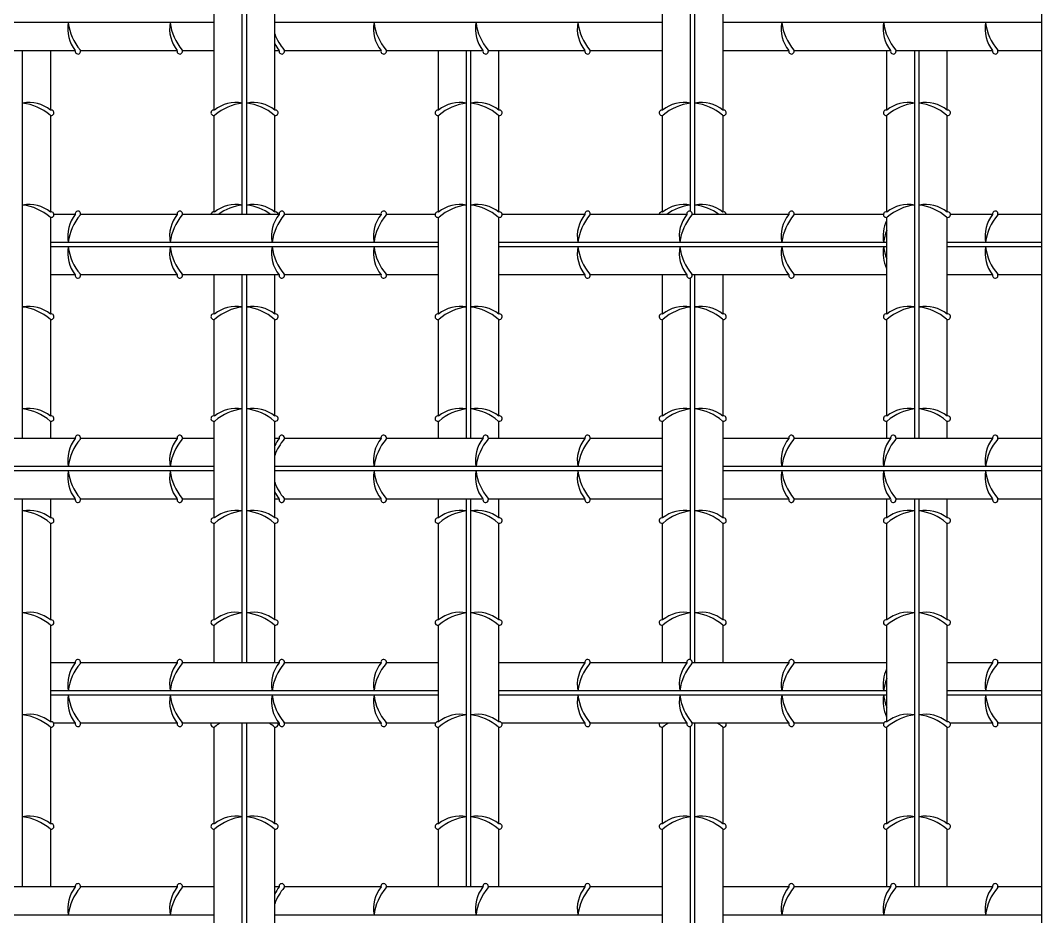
# Model space of a CAD drawing. Header units: millimetres. Extents: x -4774.1 to -4752.9, y -4666.5 to -4651.
# Drawn here: x -4760.564 to -4759.288, y -4661.157 to -4660.038 of the extents above; entities that cross this region are included whole.
import ezdxf

# ---------------------------------------------------------------- set-up
doc = ezdxf.new("R2010")
doc.units = ezdxf.units.MM
doc.header["$LTSCALE"] = 10
doc.layers.add('Termotécnica', color=7, linetype='Continuous')

msp = doc.modelspace()

# ---------------------------------------------------------------- linework, layer by layer
at = {"layer": 'Termotécnica', "color": 1}
for p, q in [((-4759.2878, -4657.6237), (-4759.2878, -4662.4012)), ((-4760.2863, -4660.2801), (-4760.2863, -4659.7957)), ((-4760.2808, -4660.2801), (-4760.2808, -4659.7957)), ((-4759.7263, -4660.2763), (-4759.7263, -4659.7995)), ((-4759.7208, -4660.2801), (-4759.7208, -4659.7957)), ((-4760.3213, -4660.1499), (-4760.3213, -4660.0292)), ((-4760.2457, -4660.1499), (-4760.2457, -4660.0292)), ((-4759.7613, -4660.1499), (-4759.7613, -4660.0292)), ((-4759.6857, -4660.1499), (-4759.6857, -4660.0292)), ((-4760.3213, -4660.0406), (-4760.8057, -4660.0406)), ((-4759.7613, -4660.0406), (-4760.2457, -4660.0406)), ((-4759.2878, -4660.0406), (-4759.6857, -4660.0406)), ((-4760.495, -4660.0757), (-4760.6157, -4660.0757)), ((-4760.5608, -4660.5601), (-4760.5608, -4660.0757)), ((-4760.5257, -4660.1499), (-4760.5257, -4660.0757)), ((-4760.3677, -4660.0757), (-4760.4884, -4660.0757)), ((-4760.3213, -4660.0757), (-4760.3611, -4660.0757)), ((-4760.2403, -4660.0757), (-4760.2457, -4660.0757)), ((-4760.113, -4660.0757), (-4760.2337, -4660.0757)), ((-4759.9856, -4660.0757), (-4760.1064, -4660.0757)), ((-4760.0413, -4660.1499), (-4760.0413, -4660.0757)), ((-4760.0063, -4660.5601), (-4760.0063, -4660.0757)), ((-4760.0008, -4660.5601), (-4760.0008, -4660.0757)), ((-4759.8583, -4660.0757), (-4759.979, -4660.0757)), ((-4759.9657, -4660.1499), (-4759.9657, -4660.0757)), ((-4759.7613, -4660.0757), (-4759.8517, -4660.0757)), ((-4759.6036, -4660.0757), (-4759.6857, -4660.0757)), ((-4759.4763, -4660.0757), (-4759.597, -4660.0757)), ((-4759.4813, -4660.1499), (-4759.4813, -4660.0757)), ((-4759.3489, -4660.0757), (-4759.4697, -4660.0757)), ((-4759.4463, -4660.5601), (-4759.4463, -4660.0757)), ((-4759.4408, -4660.5601), (-4759.4408, -4660.0757)), ((-4759.4057, -4660.1499), (-4759.4057, -4660.0757)), ((-4759.2878, -4660.0757), (-4759.3423, -4660.0757)), ((-4760.5257, -4660.2772), (-4760.5257, -4660.1565)), ((-4760.3213, -4660.2772), (-4760.3213, -4660.1565)), ((-4760.2457, -4660.2772), (-4760.2457, -4660.1565)), ((-4760.0413, -4660.2772), (-4760.0413, -4660.1565)), ((-4759.9657, -4660.2772), (-4759.9657, -4660.1565)), ((-4759.7613, -4660.2772), (-4759.7613, -4660.1565)), ((-4759.6857, -4660.2772), (-4759.6857, -4660.1565)), ((-4759.4813, -4660.2772), (-4759.4813, -4660.1565)), ((-4759.4057, -4660.2772), (-4759.4057, -4660.1565)), ((-4760.5257, -4660.4046), (-4760.5257, -4660.2838)), ((-4760.495, -4660.2801), (-4760.5216, -4660.2801)), ((-4760.3677, -4660.2801), (-4760.4884, -4660.2801)), ((-4760.2403, -4660.2801), (-4760.3611, -4660.2801)), ((-4760.113, -4660.2801), (-4760.2337, -4660.2801)), ((-4760.0454, -4660.2801), (-4760.1064, -4660.2801)), ((-4760.0413, -4660.4046), (-4760.0413, -4660.2838)), ((-4759.9657, -4660.4046), (-4759.9657, -4660.2838)), ((-4759.8583, -4660.2801), (-4759.9616, -4660.2801)), ((-4759.731, -4660.2801), (-4759.8517, -4660.2801)), ((-4759.6036, -4660.2801), (-4759.7244, -4660.2801)), ((-4759.4854, -4660.2801), (-4759.597, -4660.2801)), ((-4759.4813, -4660.4046), (-4759.4813, -4660.2838)), ((-4759.4057, -4660.4046), (-4759.4057, -4660.2838)), ((-4759.3489, -4660.2801), (-4759.4016, -4660.2801)), ((-4759.2878, -4660.2801), (-4759.3423, -4660.2801)), ((-4760.0413, -4660.3152), (-4760.5257, -4660.3152)), ((-4759.4813, -4660.3152), (-4759.9657, -4660.3152)), ((-4759.2878, -4660.3152), (-4759.4057, -4660.3152)), ((-4760.0413, -4660.3206), (-4760.5257, -4660.3206)), ((-4759.4813, -4660.3206), (-4759.9657, -4660.3206)), ((-4759.2878, -4660.3206), (-4759.4057, -4660.3206)), ((-4760.495, -4660.3557), (-4760.5257, -4660.3557)), ((-4760.3677, -4660.3557), (-4760.4884, -4660.3557)), ((-4760.2403, -4660.3557), (-4760.3611, -4660.3557)), ((-4760.3213, -4660.4046), (-4760.3213, -4660.3557)), ((-4760.2863, -4660.8401), (-4760.2863, -4660.3557)), ((-4760.2808, -4660.8401), (-4760.2808, -4660.3557)), ((-4760.2457, -4660.4046), (-4760.2457, -4660.3557)), ((-4760.113, -4660.3557), (-4760.2337, -4660.3557)), ((-4760.0413, -4660.3557), (-4760.1064, -4660.3557)), ((-4759.8583, -4660.3557), (-4759.9657, -4660.3557)), ((-4759.731, -4660.3557), (-4759.8517, -4660.3557)), ((-4759.7613, -4660.4046), (-4759.7613, -4660.3557)), ((-4759.7263, -4660.8363), (-4759.7263, -4660.3595)), ((-4759.6036, -4660.3557), (-4759.7244, -4660.3557)), ((-4759.7208, -4660.8401), (-4759.7208, -4660.3557)), ((-4759.6857, -4660.4046), (-4759.6857, -4660.3557)), ((-4759.4813, -4660.3557), (-4759.597, -4660.3557)), ((-4759.3489, -4660.3557), (-4759.4057, -4660.3557)), ((-4759.2878, -4660.3557), (-4759.3423, -4660.3557)), ((-4760.5257, -4660.5319), (-4760.5257, -4660.4112)), ((-4760.3213, -4660.5319), (-4760.3213, -4660.4112)), ((-4760.2457, -4660.5319), (-4760.2457, -4660.4112)), ((-4760.0413, -4660.5319), (-4760.0413, -4660.4112)), ((-4759.9657, -4660.5319), (-4759.9657, -4660.4112)), ((-4759.7613, -4660.5319), (-4759.7613, -4660.4112)), ((-4759.6857, -4660.5319), (-4759.6857, -4660.4112)), ((-4759.4813, -4660.5319), (-4759.4813, -4660.4112)), ((-4759.4057, -4660.5319), (-4759.4057, -4660.4112)), ((-4760.5257, -4660.5601), (-4760.5257, -4660.5385)), ((-4760.3213, -4660.6593), (-4760.3213, -4660.5385)), ((-4760.2457, -4660.6593), (-4760.2457, -4660.5385)), ((-4760.0413, -4660.5601), (-4760.0413, -4660.5385)), ((-4759.9657, -4660.5601), (-4759.9657, -4660.5385)), ((-4759.7613, -4660.6593), (-4759.7613, -4660.5385)), ((-4759.6857, -4660.6593), (-4759.6857, -4660.5385)), ((-4759.4813, -4660.5601), (-4759.4813, -4660.5385)), ((-4759.4057, -4660.5601), (-4759.4057, -4660.5385)), ((-4760.495, -4660.5601), (-4760.6157, -4660.5601)), ((-4760.3677, -4660.5601), (-4760.4884, -4660.5601)), ((-4760.3213, -4660.5601), (-4760.3611, -4660.5601)), ((-4760.2403, -4660.5601), (-4760.2457, -4660.5601)), ((-4760.113, -4660.5601), (-4760.2337, -4660.5601)), ((-4759.9856, -4660.5601), (-4760.1064, -4660.5601)), ((-4759.8583, -4660.5601), (-4759.979, -4660.5601)), ((-4759.7613, -4660.5601), (-4759.8517, -4660.5601)), ((-4759.6036, -4660.5601), (-4759.6857, -4660.5601)), ((-4759.4763, -4660.5601), (-4759.597, -4660.5601)), ((-4759.3489, -4660.5601), (-4759.4697, -4660.5601)), ((-4759.2878, -4660.5601), (-4759.3423, -4660.5601)), ((-4760.3213, -4660.5952), (-4760.8057, -4660.5952)), ((-4759.7613, -4660.5952), (-4760.2457, -4660.5952)), ((-4759.2878, -4660.5952), (-4759.6857, -4660.5952)), ((-4760.3213, -4660.6006), (-4760.8057, -4660.6006)), ((-4759.7613, -4660.6006), (-4760.2457, -4660.6006)), ((-4759.2878, -4660.6006), (-4759.6857, -4660.6006)), ((-4760.495, -4660.6357), (-4760.6157, -4660.6357)), ((-4760.5608, -4661.1201), (-4760.5608, -4660.6357)), ((-4760.5257, -4660.6593), (-4760.5257, -4660.6357)), ((-4760.3677, -4660.6357), (-4760.4884, -4660.6357)), ((-4760.3213, -4660.6357), (-4760.3611, -4660.6357)), ((-4760.2403, -4660.6357), (-4760.2457, -4660.6357)), ((-4760.113, -4660.6357), (-4760.2337, -4660.6357)), ((-4759.9856, -4660.6357), (-4760.1064, -4660.6357)), ((-4760.0413, -4660.6593), (-4760.0413, -4660.6357)), ((-4760.0063, -4661.1201), (-4760.0063, -4660.6357)), ((-4760.0008, -4661.1201), (-4760.0008, -4660.6357)), ((-4759.8583, -4660.6357), (-4759.979, -4660.6357)), ((-4759.9657, -4660.6593), (-4759.9657, -4660.6357)), ((-4759.7613, -4660.6357), (-4759.8517, -4660.6357)), ((-4759.6036, -4660.6357), (-4759.6857, -4660.6357)), ((-4759.4763, -4660.6357), (-4759.597, -4660.6357)), ((-4759.4813, -4660.6593), (-4759.4813, -4660.6357)), ((-4759.3489, -4660.6357), (-4759.4697, -4660.6357)), ((-4759.4463, -4661.1201), (-4759.4463, -4660.6357)), ((-4759.4408, -4661.1201), (-4759.4408, -4660.6357)), ((-4759.4057, -4660.6593), (-4759.4057, -4660.6357)), ((-4759.2878, -4660.6357), (-4759.3423, -4660.6357)), ((-4760.5257, -4660.7866), (-4760.5257, -4660.6659)), ((-4760.3213, -4660.7866), (-4760.3213, -4660.6659)), ((-4760.2457, -4660.7866), (-4760.2457, -4660.6659)), ((-4760.0413, -4660.7866), (-4760.0413, -4660.6659)), ((-4759.9657, -4660.7866), (-4759.9657, -4660.6659)), ((-4759.7613, -4660.7866), (-4759.7613, -4660.6659)), ((-4759.6857, -4660.7866), (-4759.6857, -4660.6659)), ((-4759.4813, -4660.7866), (-4759.4813, -4660.6659)), ((-4759.4057, -4660.7866), (-4759.4057, -4660.6659)), ((-4760.5257, -4660.9139), (-4760.5257, -4660.7932)), ((-4760.3213, -4660.8401), (-4760.3213, -4660.7932)), ((-4760.2457, -4660.8401), (-4760.2457, -4660.7932)), ((-4760.0413, -4660.9139), (-4760.0413, -4660.7932)), ((-4759.9657, -4660.9139), (-4759.9657, -4660.7932)), ((-4759.7613, -4660.8401), (-4759.7613, -4660.7932)), ((-4759.6857, -4660.8401), (-4759.6857, -4660.7932)), ((-4759.4813, -4660.9139), (-4759.4813, -4660.7932)), ((-4759.4057, -4660.9139), (-4759.4057, -4660.7932)), ((-4760.495, -4660.8401), (-4760.5257, -4660.8401)), ((-4760.3677, -4660.8401), (-4760.4884, -4660.8401)), ((-4760.2403, -4660.8401), (-4760.3611, -4660.8401)), ((-4760.113, -4660.8401), (-4760.2337, -4660.8401)), ((-4760.0413, -4660.8401), (-4760.1064, -4660.8401)), ((-4759.8583, -4660.8401), (-4759.9657, -4660.8401)), ((-4759.731, -4660.8401), (-4759.8517, -4660.8401)), ((-4759.6036, -4660.8401), (-4759.7244, -4660.8401)), ((-4759.4813, -4660.8401), (-4759.597, -4660.8401)), ((-4759.3489, -4660.8401), (-4759.4057, -4660.8401)), ((-4759.2878, -4660.8401), (-4759.3423, -4660.8401)), ((-4760.0413, -4660.8752), (-4760.5257, -4660.8752)), ((-4759.4813, -4660.8752), (-4759.9657, -4660.8752)), ((-4759.2878, -4660.8752), (-4759.4057, -4660.8752)), ((-4760.0413, -4660.8806), (-4760.5257, -4660.8806)), ((-4759.4813, -4660.8806), (-4759.9657, -4660.8806)), ((-4759.2878, -4660.8806), (-4759.4057, -4660.8806)), ((-4760.495, -4660.9157), (-4760.522, -4660.9157)), ((-4760.3677, -4660.9157), (-4760.4884, -4660.9157)), ((-4760.2403, -4660.9157), (-4760.3611, -4660.9157)), ((-4760.2863, -4661.4001), (-4760.2863, -4660.9157)), ((-4760.2808, -4661.4001), (-4760.2808, -4660.9157)), ((-4760.113, -4660.9157), (-4760.2337, -4660.9157)), ((-4760.0451, -4660.9157), (-4760.1064, -4660.9157)), ((-4759.8583, -4660.9157), (-4759.962, -4660.9157)), ((-4759.731, -4660.9157), (-4759.8517, -4660.9157)), ((-4759.6036, -4660.9157), (-4759.7244, -4660.9157)), ((-4759.7208, -4661.4001), (-4759.7208, -4660.9157)), ((-4759.4851, -4660.9157), (-4759.597, -4660.9157)), ((-4759.3489, -4660.9157), (-4759.402, -4660.9157)), ((-4759.2878, -4660.9157), (-4759.3423, -4660.9157)), ((-4760.5257, -4661.0413), (-4760.5257, -4660.9205)), ((-4760.3213, -4661.0413), (-4760.3213, -4660.9205)), ((-4760.2457, -4661.0413), (-4760.2457, -4660.9205)), ((-4760.0413, -4661.0413), (-4760.0413, -4660.9205)), ((-4759.9657, -4661.0413), (-4759.9657, -4660.9205)), ((-4759.7613, -4661.0413), (-4759.7613, -4660.9205)), ((-4759.7263, -4661.3963), (-4759.7263, -4660.9195)), ((-4759.6857, -4661.0413), (-4759.6857, -4660.9205)), ((-4759.4813, -4661.0413), (-4759.4813, -4660.9205)), ((-4759.4057, -4661.0413), (-4759.4057, -4660.9205)), ((-4760.5257, -4661.1201), (-4760.5257, -4661.0479)), ((-4760.3213, -4661.1686), (-4760.3213, -4661.0479)), ((-4760.2457, -4661.1686), (-4760.2457, -4661.0479)), ((-4760.0413, -4661.1201), (-4760.0413, -4661.0479)), ((-4759.9657, -4661.1201), (-4759.9657, -4661.0479)), ((-4759.7613, -4661.1686), (-4759.7613, -4661.0479)), ((-4759.6857, -4661.1686), (-4759.6857, -4661.0479)), ((-4759.4813, -4661.1201), (-4759.4813, -4661.0479)), ((-4759.4057, -4661.1201), (-4759.4057, -4661.0479)), ((-4760.495, -4661.1201), (-4760.6157, -4661.1201)), ((-4760.3677, -4661.1201), (-4760.4884, -4661.1201)), ((-4760.3213, -4661.1201), (-4760.3611, -4661.1201)), ((-4760.2403, -4661.1201), (-4760.2457, -4661.1201)), ((-4760.113, -4661.1201), (-4760.2337, -4661.1201)), ((-4759.9856, -4661.1201), (-4760.1064, -4661.1201)), ((-4759.8583, -4661.1201), (-4759.979, -4661.1201)), ((-4759.7613, -4661.1201), (-4759.8517, -4661.1201)), ((-4759.6036, -4661.1201), (-4759.6857, -4661.1201)), ((-4759.4763, -4661.1201), (-4759.597, -4661.1201)), ((-4759.3489, -4661.1201), (-4759.4697, -4661.1201)), ((-4759.2878, -4661.1201), (-4759.3423, -4661.1201)), ((-4760.3213, -4661.1552), (-4760.8057, -4661.1552)), ((-4759.7613, -4661.1552), (-4760.2457, -4661.1552)), ((-4759.2878, -4661.1552), (-4759.6857, -4661.1552))]:
    msp.add_line(p, q, dxfattribs=at)
for centre, radius, start, end in [((-4760.461, -4660.0485), 0.0435, 169.5708, 218.5566), ((-4760.4397, -4660.0329), 0.0645, 186.8684, 220.623), ((-4760.3336, -4660.0485), 0.0435, 169.5708, 218.5566), ((-4760.3124, -4660.0329), 0.0645, 186.8684, 220.623), ((-4760.0789, -4660.0485), 0.0435, 169.5708, 218.5566), ((-4760.0577, -4660.0329), 0.0645, 186.8684, 220.623), ((-4759.9516, -4660.0485), 0.0435, 169.5708, 218.5566), ((-4759.9303, -4660.0329), 0.0645, 186.8684, 220.623), ((-4759.8243, -4660.0485), 0.0435, 169.5708, 218.5566), ((-4759.803, -4660.0329), 0.0645, 186.8684, 220.623), ((-4759.5696, -4660.0485), 0.0435, 169.5708, 218.5566), ((-4759.5483, -4660.0329), 0.0645, 186.8684, 220.623), ((-4759.4423, -4660.0485), 0.0435, 169.5708, 218.5566), ((-4759.421, -4660.0329), 0.0645, 186.8684, 220.623), ((-4759.3149, -4660.0485), 0.0435, 169.5708, 218.5566), ((-4759.2936, -4660.0329), 0.0645, 186.8684, 220.623), ((-4760.185, -4660.0329), 0.0645, 199.746, 220.623), ((-4760.2063, -4660.0485), 0.0435, 204.9165, 218.5566), ((-4760.4917, -4660.0765), 0.00339, 166.0461, 26.6257), ((-4760.3644, -4660.0765), 0.00339, 166.0461, 26.6257), ((-4760.237, -4660.0765), 0.00339, 166.0461, 26.6257), ((-4760.1097, -4660.0765), 0.00339, 166.0461, 26.6257), ((-4759.9823, -4660.0765), 0.00339, 166.0461, 26.6257), ((-4759.855, -4660.0765), 0.00339, 166.0461, 26.6257), ((-4759.6003, -4660.0765), 0.00339, 166.0461, 26.6257), ((-4759.473, -4660.0765), 0.00339, 166.0461, 26.6257), ((-4759.3456, -4660.0765), 0.00339, 166.0461, 26.6257), ((-4760.5529, -4660.1839), 0.0435, 51.4434, 100.4292), ((-4760.5685, -4660.2052), 0.0645, 49.377, 83.1316), ((-4760.525, -4660.1532), 0.00339, 243.3743, 103.9539), ((-4760.3221, -4660.1532), 0.00339, 76.0461, 296.6257), ((-4760.2941, -4660.1839), 0.0435, 79.5708, 128.5566), ((-4760.2785, -4660.2052), 0.0645, 96.8684, 130.623), ((-4760.2729, -4660.1839), 0.0435, 51.4434, 100.4292), ((-4760.2885, -4660.2052), 0.0645, 49.377, 83.1316), ((-4760.245, -4660.1532), 0.00339, 243.3743, 103.9539), ((-4760.0421, -4660.1532), 0.00339, 76.0461, 296.6257), ((-4760.0141, -4660.1839), 0.0435, 79.5708, 128.5566), ((-4759.9985, -4660.2052), 0.0645, 96.8684, 130.623), ((-4759.9929, -4660.1839), 0.0435, 51.4434, 100.4292), ((-4760.0085, -4660.2052), 0.0645, 49.377, 83.1316), ((-4759.965, -4660.1532), 0.00339, 243.3743, 103.9539), ((-4759.7621, -4660.1532), 0.00339, 76.0461, 296.6257), ((-4759.7341, -4660.1839), 0.0435, 79.5708, 128.5566), ((-4759.7185, -4660.2052), 0.0645, 96.8684, 130.623), ((-4759.7129, -4660.1839), 0.0435, 51.4434, 100.4292), ((-4759.7285, -4660.2052), 0.0645, 49.377, 83.1316), ((-4759.685, -4660.1532), 0.00339, 243.3743, 103.9539), ((-4759.4821, -4660.1532), 0.00339, 76.0461, 296.6257), ((-4759.4541, -4660.1839), 0.0435, 79.5708, 128.5566), ((-4759.4385, -4660.2052), 0.0645, 96.8684, 130.623), ((-4759.4329, -4660.1839), 0.0435, 51.4434, 100.4292), ((-4759.4485, -4660.2052), 0.0645, 49.377, 83.1316), ((-4759.405, -4660.1532), 0.00339, 243.3743, 103.9539), ((-4760.5529, -4660.3113), 0.0435, 51.4434, 100.4292), ((-4760.5685, -4660.3325), 0.0645, 49.377, 83.1316), ((-4760.525, -4660.2805), 0.00339, 243.3743, 103.9539), ((-4760.4917, -4660.2794), 0.00339, 333.3743, 193.9539), ((-4760.3644, -4660.2794), 0.00339, 333.3743, 193.9539), ((-4760.3221, -4660.2805), 0.00339, 76.0461, 172.9523), ((-4760.2941, -4660.3113), 0.0435, 79.5708, 128.5566), ((-4760.2785, -4660.3325), 0.0645, 96.8684, 125.6671), ((-4760.2729, -4660.3113), 0.0435, 51.4434, 100.4292), ((-4760.2885, -4660.3325), 0.0645, 54.3329, 83.1316), ((-4760.245, -4660.2805), 0.00339, 7.0477, 103.9539), ((-4760.237, -4660.2794), 0.00339, 333.3743, 193.9539), ((-4760.1097, -4660.2794), 0.00339, 333.3743, 193.9539), ((-4760.0421, -4660.2805), 0.00339, 76.0461, 296.6257), ((-4760.0141, -4660.3113), 0.0435, 79.5708, 128.5566), ((-4759.9985, -4660.3325), 0.0645, 96.8684, 130.623), ((-4759.9929, -4660.3113), 0.0435, 51.4434, 100.4292), ((-4760.0085, -4660.3325), 0.0645, 49.377, 83.1316), ((-4759.965, -4660.2805), 0.00339, 243.3743, 103.9539), ((-4759.855, -4660.2794), 0.00339, 333.3743, 193.9539), ((-4759.7621, -4660.2805), 0.00339, 76.0461, 172.9523), ((-4759.7341, -4660.3113), 0.0435, 79.5708, 128.5566), ((-4759.7185, -4660.3325), 0.0645, 96.8684, 125.6671), ((-4759.7277, -4660.2794), 0.00339, 333.3743, 193.9539), ((-4759.7129, -4660.3113), 0.0435, 51.4434, 100.4292), ((-4759.7285, -4660.3325), 0.0645, 54.3329, 83.1316), ((-4759.685, -4660.2805), 0.00339, 7.0477, 103.9539), ((-4759.6003, -4660.2794), 0.00339, 333.3743, 193.9539), ((-4759.4821, -4660.2805), 0.00339, 76.0461, 296.6257), ((-4759.4541, -4660.3113), 0.0435, 79.5708, 128.5566), ((-4759.4385, -4660.3325), 0.0645, 96.8684, 130.623), ((-4759.4329, -4660.3113), 0.0435, 51.4434, 100.4292), ((-4759.4485, -4660.3325), 0.0645, 49.377, 83.1316), ((-4759.405, -4660.2805), 0.00339, 243.3743, 103.9539), ((-4759.3456, -4660.2794), 0.00339, 333.3743, 193.9539), ((-4760.461, -4660.3073), 0.0435, 141.4434, 190.4292), ((-4760.4397, -4660.3229), 0.0645, 139.377, 173.1316), ((-4760.3336, -4660.3073), 0.0435, 141.4434, 190.4292), ((-4760.3124, -4660.3229), 0.0645, 139.377, 173.1316), ((-4760.2063, -4660.3073), 0.0435, 141.4434, 190.4292), ((-4760.185, -4660.3229), 0.0645, 139.377, 173.1316), ((-4760.0789, -4660.3073), 0.0435, 141.4434, 190.4292), ((-4760.0577, -4660.3229), 0.0645, 139.377, 173.1316), ((-4759.8243, -4660.3073), 0.0435, 141.4434, 190.4292), ((-4759.803, -4660.3229), 0.0645, 139.377, 173.1316), ((-4759.6969, -4660.3073), 0.0435, 141.4434, 190.4292), ((-4759.6757, -4660.3229), 0.0645, 139.377, 173.1316), ((-4759.5696, -4660.3073), 0.0435, 141.4434, 190.4292), ((-4759.5483, -4660.3229), 0.0645, 139.377, 173.1316), ((-4759.4423, -4660.3073), 0.0435, 153.8287, 190.4292), ((-4759.3149, -4660.3073), 0.0435, 141.4434, 190.4292), ((-4759.2936, -4660.3229), 0.0645, 139.377, 173.1316), ((-4759.421, -4660.3229), 0.0645, 159.2009, 173.1316), ((-4760.461, -4660.3285), 0.0435, 169.5708, 218.5566), ((-4760.4397, -4660.3129), 0.0645, 186.8684, 220.623), ((-4760.3336, -4660.3285), 0.0435, 169.5708, 218.5566), ((-4760.3124, -4660.3129), 0.0645, 186.8684, 220.623), ((-4760.2063, -4660.3285), 0.0435, 169.5708, 218.5566), ((-4760.185, -4660.3129), 0.0645, 186.8684, 220.623), ((-4760.0789, -4660.3285), 0.0435, 169.5708, 218.5566), ((-4760.0577, -4660.3129), 0.0645, 186.8684, 220.623), ((-4759.8243, -4660.3285), 0.0435, 169.5708, 218.5566), ((-4759.803, -4660.3129), 0.0645, 186.8684, 220.623), ((-4759.6969, -4660.3285), 0.0435, 169.5708, 218.5566), ((-4759.6757, -4660.3129), 0.0645, 186.8684, 220.623), ((-4759.5696, -4660.3285), 0.0435, 169.5708, 218.5566), ((-4759.5483, -4660.3129), 0.0645, 186.8684, 220.623), ((-4759.4423, -4660.3285), 0.0435, 169.5708, 206.1713), ((-4759.421, -4660.3129), 0.0645, 186.8684, 200.7991), ((-4759.3149, -4660.3285), 0.0435, 169.5708, 218.5566), ((-4759.2936, -4660.3129), 0.0645, 186.8684, 220.623), ((-4760.4917, -4660.3565), 0.00339, 166.0461, 26.6257), ((-4760.3644, -4660.3565), 0.00339, 166.0461, 26.6257), ((-4760.237, -4660.3565), 0.00339, 166.0461, 26.6257), ((-4760.1097, -4660.3565), 0.00339, 166.0461, 26.6257), ((-4759.855, -4660.3565), 0.00339, 166.0461, 26.6257), ((-4759.7277, -4660.3565), 0.00339, 166.0461, 26.6257), ((-4759.6003, -4660.3565), 0.00339, 166.0461, 26.6257), ((-4759.3456, -4660.3565), 0.00339, 166.0461, 26.6257), ((-4760.5529, -4660.4386), 0.0435, 51.4434, 100.4292), ((-4760.5685, -4660.4599), 0.0645, 49.377, 83.1316), ((-4760.525, -4660.4079), 0.00339, 243.3743, 103.9539), ((-4760.3221, -4660.4079), 0.00339, 76.0461, 296.6257), ((-4760.2941, -4660.4386), 0.0435, 79.5708, 128.5566), ((-4760.2785, -4660.4599), 0.0645, 96.8684, 130.623), ((-4760.2729, -4660.4386), 0.0435, 51.4434, 100.4292), ((-4760.2885, -4660.4599), 0.0645, 49.377, 83.1316), ((-4760.245, -4660.4079), 0.00339, 243.3743, 103.9539), ((-4760.0421, -4660.4079), 0.00339, 76.0461, 296.6257), ((-4760.0141, -4660.4386), 0.0435, 79.5708, 128.5566), ((-4759.9985, -4660.4599), 0.0645, 96.8684, 130.623), ((-4759.9929, -4660.4386), 0.0435, 51.4434, 100.4292), ((-4760.0085, -4660.4599), 0.0645, 49.377, 83.1316), ((-4759.965, -4660.4079), 0.00339, 243.3743, 103.9539), ((-4759.7621, -4660.4079), 0.00339, 76.0461, 296.6257), ((-4759.7341, -4660.4386), 0.0435, 79.5708, 128.5566), ((-4759.7185, -4660.4599), 0.0645, 96.8684, 130.623), ((-4759.7129, -4660.4386), 0.0435, 51.4434, 100.4292), ((-4759.7285, -4660.4599), 0.0645, 49.377, 83.1316), ((-4759.685, -4660.4079), 0.00339, 243.3743, 103.9539), ((-4759.4821, -4660.4079), 0.00339, 76.0461, 296.6257), ((-4759.4541, -4660.4386), 0.0435, 79.5708, 128.5566), ((-4759.4385, -4660.4599), 0.0645, 96.8684, 130.623), ((-4759.4329, -4660.4386), 0.0435, 51.4434, 100.4292), ((-4759.4485, -4660.4599), 0.0645, 49.377, 83.1316), ((-4759.405, -4660.4079), 0.00339, 243.3743, 103.9539), ((-4760.5529, -4660.566), 0.0435, 51.4434, 100.4292), ((-4760.5685, -4660.5872), 0.0645, 49.377, 83.1316), ((-4760.525, -4660.5352), 0.00339, 243.3743, 103.9539), ((-4760.3221, -4660.5352), 0.00339, 76.0461, 296.6257), ((-4760.2941, -4660.566), 0.0435, 79.5708, 128.5566), ((-4760.2785, -4660.5872), 0.0645, 96.8684, 130.623), ((-4760.2729, -4660.566), 0.0435, 51.4434, 100.4292), ((-4760.2885, -4660.5872), 0.0645, 49.377, 83.1316), ((-4760.245, -4660.5352), 0.00339, 243.3743, 103.9539), ((-4760.0421, -4660.5352), 0.00339, 76.0461, 296.6257), ((-4760.0141, -4660.566), 0.0435, 79.5708, 128.5566), ((-4759.9985, -4660.5872), 0.0645, 96.8684, 130.623), ((-4759.9929, -4660.566), 0.0435, 51.4434, 100.4292), ((-4760.0085, -4660.5872), 0.0645, 49.377, 83.1316), ((-4759.965, -4660.5352), 0.00339, 243.3743, 103.9539), ((-4759.7621, -4660.5352), 0.00339, 76.0461, 296.6257), ((-4759.7341, -4660.566), 0.0435, 79.5708, 128.5566), ((-4759.7185, -4660.5872), 0.0645, 96.8684, 130.623), ((-4759.7129, -4660.566), 0.0435, 51.4434, 100.4292), ((-4759.7285, -4660.5872), 0.0645, 49.377, 83.1316), ((-4759.685, -4660.5352), 0.00339, 243.3743, 103.9539), ((-4759.4821, -4660.5352), 0.00339, 76.0461, 296.6257), ((-4759.4541, -4660.566), 0.0435, 79.5708, 128.5566), ((-4759.4385, -4660.5872), 0.0645, 96.8684, 130.623), ((-4759.4329, -4660.566), 0.0435, 51.4434, 100.4292), ((-4759.4485, -4660.5872), 0.0645, 49.377, 83.1316), ((-4759.405, -4660.5352), 0.00339, 243.3743, 103.9539), ((-4760.4917, -4660.5594), 0.00339, 333.3743, 193.9539), ((-4760.3644, -4660.5594), 0.00339, 333.3743, 193.9539), ((-4760.237, -4660.5594), 0.00339, 333.3743, 193.9539), ((-4760.1097, -4660.5594), 0.00339, 333.3743, 193.9539), ((-4759.9823, -4660.5594), 0.00339, 333.3743, 193.9539), ((-4759.855, -4660.5594), 0.00339, 333.3743, 193.9539), ((-4759.6003, -4660.5594), 0.00339, 333.3743, 193.9539), ((-4759.473, -4660.5594), 0.00339, 333.3743, 193.9539), ((-4759.3456, -4660.5594), 0.00339, 333.3743, 193.9539), ((-4760.461, -4660.5873), 0.0435, 141.4434, 190.4292), ((-4760.4397, -4660.6029), 0.0645, 139.377, 173.1316), ((-4760.3336, -4660.5873), 0.0435, 141.4434, 190.4292), ((-4760.3124, -4660.6029), 0.0645, 139.377, 173.1316), ((-4760.2063, -4660.5873), 0.0435, 141.4434, 155.0835), ((-4760.185, -4660.6029), 0.0645, 139.377, 160.254), ((-4760.0789, -4660.5873), 0.0435, 141.4434, 190.4292), ((-4760.0577, -4660.6029), 0.0645, 139.377, 173.1316), ((-4759.9516, -4660.5873), 0.0435, 141.4434, 190.4292), ((-4759.9303, -4660.6029), 0.0645, 139.377, 173.1316), ((-4759.8243, -4660.5873), 0.0435, 141.4434, 190.4292), ((-4759.803, -4660.6029), 0.0645, 139.377, 173.1316), ((-4759.5696, -4660.5873), 0.0435, 141.4434, 190.4292), ((-4759.5483, -4660.6029), 0.0645, 139.377, 173.1316), ((-4759.4423, -4660.5873), 0.0435, 141.4434, 190.4292), ((-4759.421, -4660.6029), 0.0645, 139.377, 173.1316), ((-4759.3149, -4660.5873), 0.0435, 141.4434, 190.4292), ((-4759.2936, -4660.6029), 0.0645, 139.377, 173.1316), ((-4760.461, -4660.6085), 0.0435, 169.5708, 218.5566), ((-4760.4397, -4660.5929), 0.0645, 186.8684, 220.623), ((-4760.3336, -4660.6085), 0.0435, 169.5708, 218.5566), ((-4760.3124, -4660.5929), 0.0645, 186.8684, 220.623), ((-4760.0789, -4660.6085), 0.0435, 169.5708, 218.5566), ((-4760.0577, -4660.5929), 0.0645, 186.8684, 220.623), ((-4759.9516, -4660.6085), 0.0435, 169.5708, 218.5566), ((-4759.9303, -4660.5929), 0.0645, 186.8684, 220.623), ((-4759.8243, -4660.6085), 0.0435, 169.5708, 218.5566), ((-4759.803, -4660.5929), 0.0645, 186.8684, 220.623), ((-4759.5696, -4660.6085), 0.0435, 169.5708, 218.5566), ((-4759.5483, -4660.5929), 0.0645, 186.8684, 220.623), ((-4759.4423, -4660.6085), 0.0435, 169.5708, 218.5566), ((-4759.421, -4660.5929), 0.0645, 186.8684, 220.623), ((-4759.3149, -4660.6085), 0.0435, 169.5708, 218.5566), ((-4759.2936, -4660.5929), 0.0645, 186.8684, 220.623), ((-4760.185, -4660.5929), 0.0645, 199.746, 220.623), ((-4760.4917, -4660.6365), 0.00339, 166.0461, 26.6257), ((-4760.3644, -4660.6365), 0.00339, 166.0461, 26.6257), ((-4760.2063, -4660.6085), 0.0435, 204.9165, 218.5566), ((-4760.237, -4660.6365), 0.00339, 166.0461, 26.6257), ((-4760.1097, -4660.6365), 0.00339, 166.0461, 26.6257), ((-4759.9823, -4660.6365), 0.00339, 166.0461, 26.6257), ((-4759.855, -4660.6365), 0.00339, 166.0461, 26.6257), ((-4759.6003, -4660.6365), 0.00339, 166.0461, 26.6257), ((-4759.473, -4660.6365), 0.00339, 166.0461, 26.6257), ((-4759.3456, -4660.6365), 0.00339, 166.0461, 26.6257), ((-4760.5529, -4660.6933), 0.0435, 51.4434, 100.4292), ((-4760.5685, -4660.7146), 0.0645, 49.377, 83.1316), ((-4760.525, -4660.6626), 0.00339, 243.3743, 103.9539), ((-4760.3221, -4660.6626), 0.00339, 76.0461, 296.6257), ((-4760.2941, -4660.6933), 0.0435, 79.5708, 128.5566), ((-4760.2785, -4660.7146), 0.0645, 96.8684, 130.623), ((-4760.2729, -4660.6933), 0.0435, 51.4434, 100.4292), ((-4760.2885, -4660.7146), 0.0645, 49.377, 83.1316), ((-4760.245, -4660.6626), 0.00339, 243.3743, 103.9539), ((-4760.0421, -4660.6626), 0.00339, 76.0461, 296.6257), ((-4760.0141, -4660.6933), 0.0435, 79.5708, 128.5566), ((-4759.9985, -4660.7146), 0.0645, 96.8684, 130.623), ((-4759.9929, -4660.6933), 0.0435, 51.4434, 100.4292), ((-4760.0085, -4660.7146), 0.0645, 49.377, 83.1316), ((-4759.965, -4660.6626), 0.00339, 243.3743, 103.9539), ((-4759.7621, -4660.6626), 0.00339, 76.0461, 296.6257), ((-4759.7341, -4660.6933), 0.0435, 79.5708, 128.5566), ((-4759.7185, -4660.7146), 0.0645, 96.8684, 130.623), ((-4759.7129, -4660.6933), 0.0435, 51.4434, 100.4292), ((-4759.7285, -4660.7146), 0.0645, 49.377, 83.1316), ((-4759.685, -4660.6626), 0.00339, 243.3743, 103.9539), ((-4759.4821, -4660.6626), 0.00339, 76.0461, 296.6257), ((-4759.4541, -4660.6933), 0.0435, 79.5708, 128.5566), ((-4759.4385, -4660.7146), 0.0645, 96.8684, 130.623), ((-4759.4329, -4660.6933), 0.0435, 51.4434, 100.4292), ((-4759.4485, -4660.7146), 0.0645, 49.377, 83.1316), ((-4759.405, -4660.6626), 0.00339, 243.3743, 103.9539), ((-4760.5529, -4660.8206), 0.0435, 51.4434, 100.4292), ((-4760.5685, -4660.8419), 0.0645, 49.377, 83.1316), ((-4760.525, -4660.7899), 0.00339, 243.3743, 103.9539), ((-4760.3221, -4660.7899), 0.00339, 76.0461, 296.6257), ((-4760.2941, -4660.8206), 0.0435, 79.5708, 128.5566), ((-4760.2785, -4660.8419), 0.0645, 96.8684, 130.623), ((-4760.2729, -4660.8206), 0.0435, 51.4434, 100.4292), ((-4760.2885, -4660.8419), 0.0645, 49.377, 83.1316), ((-4760.245, -4660.7899), 0.00339, 243.3743, 103.9539), ((-4760.0421, -4660.7899), 0.00339, 76.0461, 296.6257), ((-4760.0141, -4660.8206), 0.0435, 79.5708, 128.5566), ((-4759.9985, -4660.8419), 0.0645, 96.8684, 130.623), ((-4759.9929, -4660.8206), 0.0435, 51.4434, 100.4292), ((-4760.0085, -4660.8419), 0.0645, 49.377, 83.1316), ((-4759.965, -4660.7899), 0.00339, 243.3743, 103.9539), ((-4759.7621, -4660.7899), 0.00339, 76.0461, 296.6257), ((-4759.7341, -4660.8206), 0.0435, 79.5708, 128.5566), ((-4759.7185, -4660.8419), 0.0645, 96.8684, 130.623), ((-4759.7129, -4660.8206), 0.0435, 51.4434, 100.4292), ((-4759.7285, -4660.8419), 0.0645, 49.377, 83.1316), ((-4759.685, -4660.7899), 0.00339, 243.3743, 103.9539), ((-4759.4821, -4660.7899), 0.00339, 76.0461, 296.6257), ((-4759.4541, -4660.8206), 0.0435, 79.5708, 128.5566), ((-4759.4385, -4660.8419), 0.0645, 96.8684, 130.623), ((-4759.4329, -4660.8206), 0.0435, 51.4434, 100.4292), ((-4759.4485, -4660.8419), 0.0645, 49.377, 83.1316), ((-4759.405, -4660.7899), 0.00339, 243.3743, 103.9539), ((-4760.4917, -4660.8394), 0.00339, 333.3743, 193.9539), ((-4760.3644, -4660.8394), 0.00339, 333.3743, 193.9539), ((-4760.237, -4660.8394), 0.00339, 333.3743, 193.9539), ((-4760.1097, -4660.8394), 0.00339, 333.3743, 193.9539), ((-4759.855, -4660.8394), 0.00339, 333.3743, 193.9539), ((-4759.7277, -4660.8394), 0.00339, 333.3743, 193.9539), ((-4759.6003, -4660.8394), 0.00339, 333.3743, 193.9539), ((-4759.3456, -4660.8394), 0.00339, 333.3743, 193.9539), ((-4760.461, -4660.8673), 0.0435, 141.4434, 190.4292), ((-4760.4397, -4660.8829), 0.0645, 139.377, 173.1316), ((-4760.3336, -4660.8673), 0.0435, 141.4434, 190.4292), ((-4760.3124, -4660.8829), 0.0645, 139.377, 173.1316), ((-4760.2063, -4660.8673), 0.0435, 141.4434, 190.4292), ((-4760.185, -4660.8829), 0.0645, 139.377, 173.1316), ((-4760.0789, -4660.8673), 0.0435, 141.4434, 190.4292), ((-4760.0577, -4660.8829), 0.0645, 139.377, 173.1316), ((-4759.8243, -4660.8673), 0.0435, 141.4434, 190.4292), ((-4759.803, -4660.8829), 0.0645, 139.377, 173.1316), ((-4759.6969, -4660.8673), 0.0435, 141.4434, 190.4292), ((-4759.6757, -4660.8829), 0.0645, 139.377, 173.1316), ((-4759.5696, -4660.8673), 0.0435, 141.4434, 190.4292), ((-4759.5483, -4660.8829), 0.0645, 139.377, 173.1316), ((-4759.4423, -4660.8673), 0.0435, 153.8287, 190.4292), ((-4759.3149, -4660.8673), 0.0435, 141.4434, 190.4292), ((-4759.2936, -4660.8829), 0.0645, 139.377, 173.1316), ((-4759.421, -4660.8829), 0.0645, 159.2009, 173.1316), ((-4760.461, -4660.8885), 0.0435, 169.5708, 218.5566), ((-4760.4397, -4660.8729), 0.0645, 186.8684, 220.623), ((-4760.3336, -4660.8885), 0.0435, 169.5708, 218.5566), ((-4760.3124, -4660.8729), 0.0645, 186.8684, 220.623), ((-4760.2063, -4660.8885), 0.0435, 169.5708, 218.5566), ((-4760.185, -4660.8729), 0.0645, 186.8684, 220.623), ((-4760.0789, -4660.8885), 0.0435, 169.5708, 218.5566), ((-4760.0577, -4660.8729), 0.0645, 186.8684, 220.623), ((-4759.8243, -4660.8885), 0.0435, 169.5708, 218.5566), ((-4759.803, -4660.8729), 0.0645, 186.8684, 220.623), ((-4759.6969, -4660.8885), 0.0435, 169.5708, 218.5566), ((-4759.6757, -4660.8729), 0.0645, 186.8684, 220.623), ((-4759.5696, -4660.8885), 0.0435, 169.5708, 218.5566), ((-4759.5483, -4660.8729), 0.0645, 186.8684, 220.623), ((-4759.4423, -4660.8885), 0.0435, 169.5708, 206.1713), ((-4759.421, -4660.8729), 0.0645, 186.8684, 200.7991), ((-4759.3149, -4660.8885), 0.0435, 169.5708, 218.5566), ((-4759.2936, -4660.8729), 0.0645, 186.8684, 220.623), ((-4760.5529, -4660.948), 0.0435, 51.4434, 100.4292), ((-4760.5685, -4660.9692), 0.0645, 49.377, 83.1316), ((-4760.525, -4660.9172), 0.00339, 243.3743, 103.9539), ((-4760.4917, -4660.9165), 0.00339, 166.0461, 26.6257), ((-4760.3644, -4660.9165), 0.00339, 166.0461, 26.6257), ((-4760.3221, -4660.9172), 0.00339, 152.8192, 296.6257), ((-4760.2785, -4660.9692), 0.0645, 123.9044, 130.623), ((-4760.2885, -4660.9692), 0.0645, 49.377, 56.0956), ((-4760.245, -4660.9172), 0.00339, 243.3743, 27.1808), ((-4760.237, -4660.9165), 0.00339, 166.0461, 26.6257), ((-4760.1097, -4660.9165), 0.00339, 166.0461, 26.6257), ((-4760.0421, -4660.9172), 0.00339, 76.0461, 296.6257), ((-4760.0141, -4660.948), 0.0435, 79.5708, 128.5566), ((-4759.9985, -4660.9692), 0.0645, 96.8684, 130.623), ((-4759.9929, -4660.948), 0.0435, 51.4434, 100.4292), ((-4760.0085, -4660.9692), 0.0645, 49.377, 83.1316), ((-4759.965, -4660.9172), 0.00339, 243.3743, 103.9539), ((-4759.855, -4660.9165), 0.00339, 166.0461, 26.6257), ((-4759.7621, -4660.9172), 0.00339, 152.8192, 296.6257), ((-4759.7185, -4660.9692), 0.0645, 123.9044, 130.623), ((-4759.7277, -4660.9165), 0.00339, 166.0461, 26.6257), ((-4759.7285, -4660.9692), 0.0645, 49.377, 56.0956), ((-4759.685, -4660.9172), 0.00339, 243.3743, 27.1808), ((-4759.6003, -4660.9165), 0.00339, 166.0461, 26.6257), ((-4759.4821, -4660.9172), 0.00339, 76.0461, 296.6257), ((-4759.4541, -4660.948), 0.0435, 79.5708, 128.5566), ((-4759.4385, -4660.9692), 0.0645, 96.8684, 130.623), ((-4759.4329, -4660.948), 0.0435, 51.4434, 100.4292), ((-4759.4485, -4660.9692), 0.0645, 49.377, 83.1316), ((-4759.405, -4660.9172), 0.00339, 243.3743, 103.9539), ((-4759.3456, -4660.9165), 0.00339, 166.0461, 26.6257), ((-4760.5529, -4661.0753), 0.0435, 51.4434, 100.4292), ((-4760.5685, -4661.0966), 0.0645, 49.377, 83.1316), ((-4760.525, -4661.0446), 0.00339, 243.3743, 103.9539), ((-4760.3221, -4661.0446), 0.00339, 76.0461, 296.6257), ((-4760.2941, -4661.0753), 0.0435, 79.5708, 128.5566), ((-4760.2785, -4661.0966), 0.0645, 96.8684, 130.623), ((-4760.2729, -4661.0753), 0.0435, 51.4434, 100.4292), ((-4760.2885, -4661.0966), 0.0645, 49.377, 83.1316), ((-4760.245, -4661.0446), 0.00339, 243.3743, 103.9539), ((-4760.0421, -4661.0446), 0.00339, 76.0461, 296.6257), ((-4760.0141, -4661.0753), 0.0435, 79.5708, 128.5566), ((-4759.9985, -4661.0966), 0.0645, 96.8684, 130.623), ((-4759.9929, -4661.0753), 0.0435, 51.4434, 100.4292), ((-4760.0085, -4661.0966), 0.0645, 49.377, 83.1316), ((-4759.965, -4661.0446), 0.00339, 243.3743, 103.9539), ((-4759.7621, -4661.0446), 0.00339, 76.0461, 296.6257), ((-4759.7341, -4661.0753), 0.0435, 79.5708, 128.5566), ((-4759.7185, -4661.0966), 0.0645, 96.8684, 130.623), ((-4759.7129, -4661.0753), 0.0435, 51.4434, 100.4292), ((-4759.7285, -4661.0966), 0.0645, 49.377, 83.1316), ((-4759.685, -4661.0446), 0.00339, 243.3743, 103.9539), ((-4759.4821, -4661.0446), 0.00339, 76.0461, 296.6257), ((-4759.4541, -4661.0753), 0.0435, 79.5708, 128.5566), ((-4759.4385, -4661.0966), 0.0645, 96.8684, 130.623), ((-4759.4329, -4661.0753), 0.0435, 51.4434, 100.4292), ((-4759.4485, -4661.0966), 0.0645, 49.377, 83.1316), ((-4759.405, -4661.0446), 0.00339, 243.3743, 103.9539), ((-4760.461, -4661.1473), 0.0435, 141.4434, 190.4292), ((-4760.4917, -4661.1194), 0.00339, 333.3743, 193.9539), ((-4760.3336, -4661.1473), 0.0435, 141.4434, 190.4292), ((-4760.3644, -4661.1194), 0.00339, 333.3743, 193.9539), ((-4760.2063, -4661.1473), 0.0435, 141.4434, 155.0835), ((-4760.237, -4661.1194), 0.00339, 333.3743, 193.9539), ((-4760.0789, -4661.1473), 0.0435, 141.4434, 190.4292), ((-4760.1097, -4661.1194), 0.00339, 333.3743, 193.9539), ((-4759.9516, -4661.1473), 0.0435, 141.4434, 190.4292), ((-4759.9823, -4661.1194), 0.00339, 333.3743, 193.9539), ((-4759.8243, -4661.1473), 0.0435, 141.4434, 190.4292), ((-4759.855, -4661.1194), 0.00339, 333.3743, 193.9539), ((-4759.5696, -4661.1473), 0.0435, 141.4434, 190.4292), ((-4759.6003, -4661.1194), 0.00339, 333.3743, 193.9539), ((-4759.4423, -4661.1473), 0.0435, 141.4434, 190.4292), ((-4759.473, -4661.1194), 0.00339, 333.3743, 193.9539), ((-4759.3149, -4661.1473), 0.0435, 141.4434, 190.4292), ((-4759.3456, -4661.1194), 0.00339, 333.3743, 193.9539), ((-4760.4397, -4661.1629), 0.0645, 139.377, 173.1316), ((-4760.3124, -4661.1629), 0.0645, 139.377, 173.1316), ((-4760.185, -4661.1629), 0.0645, 139.377, 160.254), ((-4760.0577, -4661.1629), 0.0645, 139.377, 173.1316), ((-4759.9303, -4661.1629), 0.0645, 139.377, 173.1316), ((-4759.803, -4661.1629), 0.0645, 139.377, 173.1316), ((-4759.5483, -4661.1629), 0.0645, 139.377, 173.1316), ((-4759.421, -4661.1629), 0.0645, 139.377, 173.1316), ((-4759.2936, -4661.1629), 0.0645, 139.377, 173.1316)]:
    msp.add_arc(centre, radius, start, end, dxfattribs=at)

doc.saveas('drawing.dxf')
